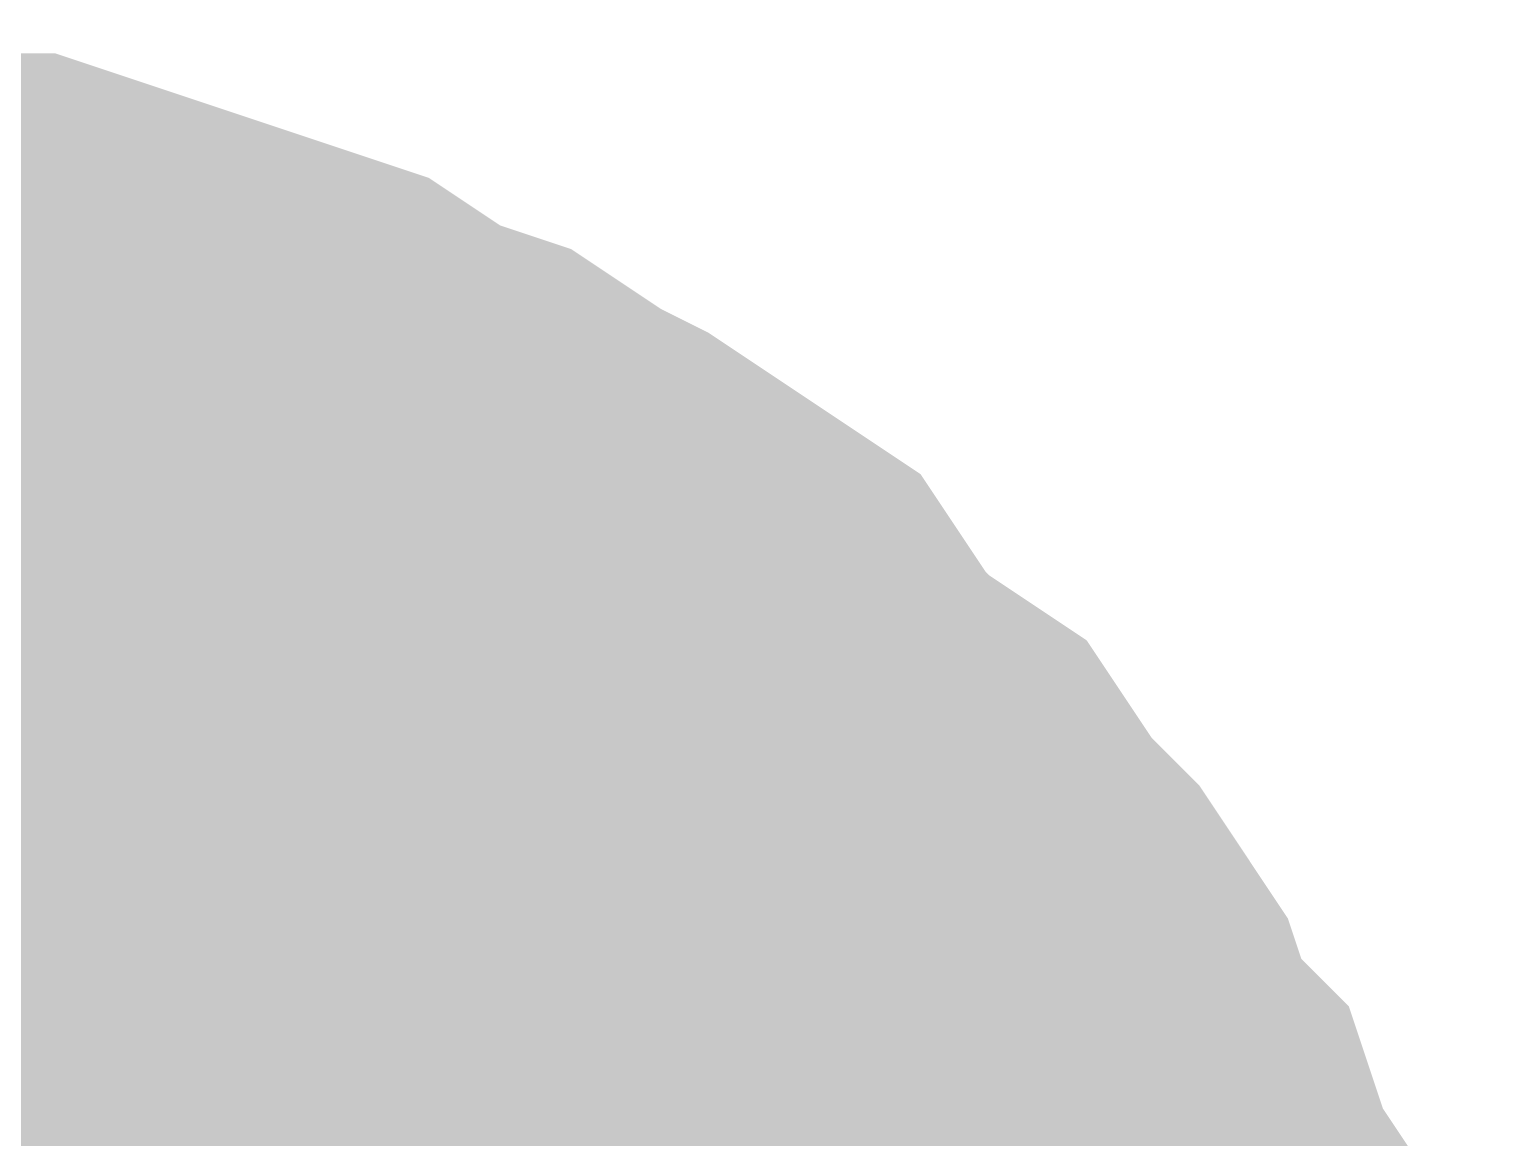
# Model space of a CAD drawing. Header units: inches. Extents: x 0 to 841, y 0 to 594.
# Drawn here: x 295.186 to 295.886, y 382.88 to 383.404 of the extents above; entities that cross this region are included whole.
import ezdxf

# ---------------------------------------------------------------- set-up
doc = ezdxf.new("R2010")
doc.units = ezdxf.units.IN
doc.layers.add('Sheet', color=255, linetype='Continuous')

msp = doc.modelspace()

# ---------------------------------------------------------------- linework, layer by layer
at = {"layer": 'Sheet'}
for points in [[(295.017, 383.25442, 0.29972, 0.29972, 0), (295.05068, 383.25442, 0.29972, 0.29972, 0), (295.0956, 383.25442, 0.29972, 0.29972, 0), (295.12929, 383.24319, 0.29972, 0.29972, 0), (295.1742, 383.24319, 0.29972, 0.29972, 0), (295.20789, 383.23197, 0.29972, 0.29972, 0), (295.24157, 383.22074, 0.29972, 0.29972, 0), (295.27526, 383.20951, 0.29972, 0.29972, 0), (295.30895, 383.19828, 0.29972, 0.29972, 0), (295.34263, 383.17582, 0.29972, 0.29972, 0), (295.37632, 383.16459, 0.29972, 0.29972, 0), (295.41001, 383.14213, 0.29972, 0.29972, 0), (295.43247, 383.1309, 0.29972, 0.29972, 0), (295.46615, 383.10844, 0.29972, 0.29972, 0), (295.49984, 383.08598, 0.29972, 0.29972, 0), (295.5223, 383.05229, 0.29972, 0.29972, 0), (295.54476, 383.02983, 0.29972, 0.29972, 0), (295.57844, 383.00737, 0.29972, 0.29972, 0), (295.6009, 382.97368, 0.29972, 0.29972, 0), (295.62336, 382.95123, 0.29972, 0.29972, 0), (295.64582, 382.91754, 0.29972, 0.29972, 0), (295.65704, 382.88385, 0.29972, 0.29972, 0), (295.6795, 382.86139, 0.29972, 0.29972, 0), (295.69073, 382.8277, 0.29972, 0.29972, 0), (295.71319, 382.79401, 0.29972, 0.29972, 0), (295.72442, 382.76032, 0.29972, 0.29972, 0), (295.73565, 382.7154, 0.29972, 0.29972, 0)], [(295.017, 383.25442, 0.29972, 0.29972, 0), (295.05068, 383.25442, 0.29972, 0.29972, 0), (295.0956, 383.25442, 0.29972, 0.29972, 0), (295.12929, 383.24319, 0.29972, 0.29972, 0), (295.1742, 383.24319, 0.29972, 0.29972, 0), (295.20789, 383.23197, 0.29972, 0.29972, 0), (295.24157, 383.22074, 0.29972, 0.29972, 0), (295.27526, 383.20951, 0.29972, 0.29972, 0), (295.30895, 383.19828, 0.29972, 0.29972, 0), (295.34263, 383.17582, 0.29972, 0.29972, 0), (295.37632, 383.16459, 0.29972, 0.29972, 0), (295.41001, 383.14213, 0.29972, 0.29972, 0), (295.43247, 383.1309, 0.29972, 0.29972, 0), (295.46615, 383.10844, 0.29972, 0.29972, 0), (295.49984, 383.08598, 0.29972, 0.29972, 0), (295.5223, 383.05229, 0.29972, 0.29972, 0), (295.54476, 383.02983, 0.29972, 0.29972, 0), (295.57844, 383.00737, 0.29972, 0.29972, 0), (295.6009, 382.97368, 0.29972, 0.29972, 0), (295.62336, 382.95123, 0.29972, 0.29972, 0), (295.64582, 382.91754, 0.29972, 0.29972, 0), (295.65704, 382.88385, 0.29972, 0.29972, 0), (295.6795, 382.86139, 0.29972, 0.29972, 0), (295.69073, 382.8277, 0.29972, 0.29972, 0), (295.71319, 382.79401, 0.29972, 0.29972, 0), (295.72442, 382.76032, 0.29972, 0.29972, 0), (295.73565, 382.7154, 0.29972, 0.29972, 0)], [(295.017, 383.25442, 0.29972, 0.29972, 0), (295.05068, 383.25442, 0.29972, 0.29972, 0), (295.0956, 383.25442, 0.29972, 0.29972, 0), (295.12929, 383.24319, 0.29972, 0.29972, 0), (295.1742, 383.24319, 0.29972, 0.29972, 0), (295.20789, 383.23197, 0.29972, 0.29972, 0), (295.24157, 383.22074, 0.29972, 0.29972, 0), (295.27526, 383.20951, 0.29972, 0.29972, 0), (295.30895, 383.19828, 0.29972, 0.29972, 0), (295.34263, 383.17582, 0.29972, 0.29972, 0), (295.37632, 383.16459, 0.29972, 0.29972, 0), (295.41001, 383.14213, 0.29972, 0.29972, 0), (295.43247, 383.1309, 0.29972, 0.29972, 0), (295.46615, 383.10844, 0.29972, 0.29972, 0), (295.49984, 383.08598, 0.29972, 0.29972, 0), (295.5223, 383.05229, 0.29972, 0.29972, 0), (295.54476, 383.02983, 0.29972, 0.29972, 0), (295.57844, 383.00737, 0.29972, 0.29972, 0), (295.6009, 382.97368, 0.29972, 0.29972, 0), (295.62336, 382.95123, 0.29972, 0.29972, 0), (295.64582, 382.91754, 0.29972, 0.29972, 0), (295.65704, 382.88385, 0.29972, 0.29972, 0), (295.6795, 382.86139, 0.29972, 0.29972, 0), (295.69073, 382.8277, 0.29972, 0.29972, 0), (295.71319, 382.79401, 0.29972, 0.29972, 0), (295.72442, 382.76032, 0.29972, 0.29972, 0), (295.73565, 382.7154, 0.29972, 0.29972, 0)], [(295.017, 383.25442, 0.29972, 0.29972, 0), (295.05068, 383.25442, 0.29972, 0.29972, 0), (295.0956, 383.25442, 0.29972, 0.29972, 0), (295.12929, 383.24319, 0.29972, 0.29972, 0), (295.1742, 383.24319, 0.29972, 0.29972, 0), (295.20789, 383.23197, 0.29972, 0.29972, 0), (295.24157, 383.22074, 0.29972, 0.29972, 0), (295.27526, 383.20951, 0.29972, 0.29972, 0), (295.30895, 383.19828, 0.29972, 0.29972, 0), (295.34263, 383.17582, 0.29972, 0.29972, 0), (295.37632, 383.16459, 0.29972, 0.29972, 0), (295.41001, 383.14213, 0.29972, 0.29972, 0), (295.43247, 383.1309, 0.29972, 0.29972, 0), (295.46615, 383.10844, 0.29972, 0.29972, 0), (295.49984, 383.08598, 0.29972, 0.29972, 0), (295.5223, 383.05229, 0.29972, 0.29972, 0), (295.54476, 383.02983, 0.29972, 0.29972, 0), (295.57844, 383.00737, 0.29972, 0.29972, 0), (295.6009, 382.97368, 0.29972, 0.29972, 0), (295.62336, 382.95123, 0.29972, 0.29972, 0), (295.64582, 382.91754, 0.29972, 0.29972, 0), (295.65704, 382.88385, 0.29972, 0.29972, 0), (295.6795, 382.86139, 0.29972, 0.29972, 0), (295.69073, 382.8277, 0.29972, 0.29972, 0), (295.71319, 382.79401, 0.29972, 0.29972, 0), (295.72442, 382.76032, 0.29972, 0.29972, 0), (295.73565, 382.7154, 0.29972, 0.29972, 0)], [(295.017, 383.25442, 0.29972, 0.29972, 0), (295.05068, 383.25442, 0.29972, 0.29972, 0), (295.0956, 383.25442, 0.29972, 0.29972, 0), (295.12929, 383.24319, 0.29972, 0.29972, 0), (295.1742, 383.24319, 0.29972, 0.29972, 0), (295.20789, 383.23197, 0.29972, 0.29972, 0), (295.24157, 383.22074, 0.29972, 0.29972, 0), (295.27526, 383.20951, 0.29972, 0.29972, 0), (295.30895, 383.19828, 0.29972, 0.29972, 0), (295.34263, 383.17582, 0.29972, 0.29972, 0), (295.37632, 383.16459, 0.29972, 0.29972, 0), (295.41001, 383.14213, 0.29972, 0.29972, 0), (295.43247, 383.1309, 0.29972, 0.29972, 0), (295.46615, 383.10844, 0.29972, 0.29972, 0), (295.49984, 383.08598, 0.29972, 0.29972, 0), (295.5223, 383.05229, 0.29972, 0.29972, 0), (295.54476, 383.02983, 0.29972, 0.29972, 0), (295.57844, 383.00737, 0.29972, 0.29972, 0), (295.6009, 382.97368, 0.29972, 0.29972, 0), (295.62336, 382.95123, 0.29972, 0.29972, 0), (295.64582, 382.91754, 0.29972, 0.29972, 0), (295.65704, 382.88385, 0.29972, 0.29972, 0), (295.6795, 382.86139, 0.29972, 0.29972, 0), (295.69073, 382.8277, 0.29972, 0.29972, 0), (295.71319, 382.79401, 0.29972, 0.29972, 0), (295.72442, 382.76032, 0.29972, 0.29972, 0), (295.73565, 382.7154, 0.29972, 0.29972, 0)], [(295.12929, 383.24319, 0.09906, 0.09906, 0), (295.1742, 383.24319, 0.09906, 0.09906, 0), (295.20789, 383.23197, 0.09906, 0.09906, 0), (295.24157, 383.22074, 0.09906, 0.09906, 0), (295.27526, 383.20951, 0.09906, 0.09906, 0), (295.30895, 383.19828, 0.09906, 0.09906, 0), (295.34263, 383.17582, 0.09906, 0.09906, 0), (295.37632, 383.16459, 0.09906, 0.09906, 0), (295.41001, 383.14213, 0.09906, 0.09906, 0), (295.43247, 383.1309, 0.09906, 0.09906, 0), (295.46615, 383.10844, 0.09906, 0.09906, 0), (295.49984, 383.08598, 0.09906, 0.09906, 0), (295.5223, 383.05229, 0.09906, 0.09906, 0), (295.54476, 383.02983, 0.09906, 0.09906, 0), (295.57844, 383.00737, 0.09906, 0.09906, 0), (295.6009, 382.97368, 0.09906, 0.09906, 0), (295.62336, 382.95123, 0.09906, 0.09906, 0), (295.64582, 382.91754, 0.09906, 0.09906, 0), (295.65704, 382.88385, 0.09906, 0.09906, 0), (295.6795, 382.86139, 0.09906, 0.09906, 0), (295.69073, 382.8277, 0.09906, 0.09906, 0)], [(295.12929, 383.24319, 0.09906, 0.09906, 0), (295.1742, 383.24319, 0.09906, 0.09906, 0), (295.20789, 383.23197, 0.09906, 0.09906, 0), (295.24157, 383.22074, 0.09906, 0.09906, 0), (295.27526, 383.20951, 0.09906, 0.09906, 0), (295.30895, 383.19828, 0.09906, 0.09906, 0), (295.34263, 383.17582, 0.09906, 0.09906, 0), (295.37632, 383.16459, 0.09906, 0.09906, 0), (295.41001, 383.14213, 0.09906, 0.09906, 0), (295.43247, 383.1309, 0.09906, 0.09906, 0), (295.46615, 383.10844, 0.09906, 0.09906, 0), (295.49984, 383.08598, 0.09906, 0.09906, 0), (295.5223, 383.05229, 0.09906, 0.09906, 0), (295.54476, 383.02983, 0.09906, 0.09906, 0), (295.57844, 383.00737, 0.09906, 0.09906, 0), (295.6009, 382.97368, 0.09906, 0.09906, 0), (295.62336, 382.95123, 0.09906, 0.09906, 0), (295.64582, 382.91754, 0.09906, 0.09906, 0), (295.65704, 382.88385, 0.09906, 0.09906, 0), (295.6795, 382.86139, 0.09906, 0.09906, 0), (295.69073, 382.8277, 0.09906, 0.09906, 0)], [(295.12929, 383.24319, 0.09906, 0.09906, 0), (295.1742, 383.24319, 0.09906, 0.09906, 0), (295.20789, 383.23197, 0.09906, 0.09906, 0), (295.24157, 383.22074, 0.09906, 0.09906, 0), (295.27526, 383.20951, 0.09906, 0.09906, 0), (295.30895, 383.19828, 0.09906, 0.09906, 0), (295.34263, 383.17582, 0.09906, 0.09906, 0), (295.37632, 383.16459, 0.09906, 0.09906, 0), (295.41001, 383.14213, 0.09906, 0.09906, 0), (295.43247, 383.1309, 0.09906, 0.09906, 0), (295.46615, 383.10844, 0.09906, 0.09906, 0), (295.49984, 383.08598, 0.09906, 0.09906, 0), (295.5223, 383.05229, 0.09906, 0.09906, 0), (295.54476, 383.02983, 0.09906, 0.09906, 0), (295.57844, 383.00737, 0.09906, 0.09906, 0), (295.6009, 382.97368, 0.09906, 0.09906, 0), (295.62336, 382.95123, 0.09906, 0.09906, 0), (295.64582, 382.91754, 0.09906, 0.09906, 0), (295.65704, 382.88385, 0.09906, 0.09906, 0), (295.6795, 382.86139, 0.09906, 0.09906, 0), (295.69073, 382.8277, 0.09906, 0.09906, 0)], [(295.12929, 383.24319, 0.09906, 0.09906, 0), (295.1742, 383.24319, 0.09906, 0.09906, 0), (295.20789, 383.23197, 0.09906, 0.09906, 0), (295.24157, 383.22074, 0.09906, 0.09906, 0), (295.27526, 383.20951, 0.09906, 0.09906, 0), (295.30895, 383.19828, 0.09906, 0.09906, 0), (295.34263, 383.17582, 0.09906, 0.09906, 0), (295.37632, 383.16459, 0.09906, 0.09906, 0), (295.41001, 383.14213, 0.09906, 0.09906, 0), (295.43247, 383.1309, 0.09906, 0.09906, 0), (295.46615, 383.10844, 0.09906, 0.09906, 0), (295.49984, 383.08598, 0.09906, 0.09906, 0), (295.5223, 383.05229, 0.09906, 0.09906, 0), (295.54476, 383.02983, 0.09906, 0.09906, 0), (295.57844, 383.00737, 0.09906, 0.09906, 0), (295.6009, 382.97368, 0.09906, 0.09906, 0), (295.62336, 382.95123, 0.09906, 0.09906, 0), (295.64582, 382.91754, 0.09906, 0.09906, 0), (295.65704, 382.88385, 0.09906, 0.09906, 0), (295.6795, 382.86139, 0.09906, 0.09906, 0), (295.69073, 382.8277, 0.09906, 0.09906, 0)], [(295.12929, 383.24319, 0.09906, 0.09906, 0), (295.1742, 383.24319, 0.09906, 0.09906, 0), (295.20789, 383.23197, 0.09906, 0.09906, 0), (295.24157, 383.22074, 0.09906, 0.09906, 0), (295.27526, 383.20951, 0.09906, 0.09906, 0), (295.30895, 383.19828, 0.09906, 0.09906, 0), (295.34263, 383.17582, 0.09906, 0.09906, 0), (295.37632, 383.16459, 0.09906, 0.09906, 0), (295.41001, 383.14213, 0.09906, 0.09906, 0), (295.43247, 383.1309, 0.09906, 0.09906, 0), (295.46615, 383.10844, 0.09906, 0.09906, 0), (295.49984, 383.08598, 0.09906, 0.09906, 0), (295.5223, 383.05229, 0.09906, 0.09906, 0), (295.54476, 383.02983, 0.09906, 0.09906, 0), (295.57844, 383.00737, 0.09906, 0.09906, 0), (295.6009, 382.97368, 0.09906, 0.09906, 0), (295.62336, 382.95123, 0.09906, 0.09906, 0), (295.64582, 382.91754, 0.09906, 0.09906, 0), (295.65704, 382.88385, 0.09906, 0.09906, 0), (295.6795, 382.86139, 0.09906, 0.09906, 0), (295.69073, 382.8277, 0.09906, 0.09906, 0)], [(295.017, 383.00737, 0.29972, 0.29972, 0), (295.03945, 383.00737, 0.29972, 0.29972, 0), (295.07314, 383.00737, 0.29972, 0.29972, 0), (295.0956, 382.99614, 0.29972, 0.29972, 0), (295.11806, 382.99614, 0.29972, 0.29972, 0), (295.14051, 382.99614, 0.29972, 0.29972, 0), (295.16297, 382.98491, 0.29972, 0.29972, 0), (295.19666, 382.97368, 0.29972, 0.29972, 0), (295.21912, 382.96246, 0.29972, 0.29972, 0), (295.24157, 382.95123, 0.29972, 0.29972, 0), (295.26403, 382.94, 0.29972, 0.29972, 0), (295.27526, 382.92877, 0.29972, 0.29972, 0), (295.29772, 382.91754, 0.29972, 0.29972, 0), (295.32018, 382.90631, 0.29972, 0.29972, 0), (295.34263, 382.88385, 0.29972, 0.29972, 0), (295.35386, 382.87262, 0.29972, 0.29972, 0), (295.37632, 382.85016, 0.29972, 0.29972, 0), (295.38755, 382.83893, 0.29972, 0.29972, 0), (295.41001, 382.81647, 0.29972, 0.29972, 0), (295.42124, 382.79401, 0.29972, 0.29972, 0), (295.43247, 382.78278, 0.29972, 0.29972, 0), (295.45492, 382.76032, 0.29972, 0.29972, 0), (295.46615, 382.73786, 0.29972, 0.29972, 0), (295.47738, 382.7154, 0.29972, 0.29972, 0)], [(295.017, 383.00737, 0.29972, 0.29972, 0), (295.03945, 383.00737, 0.29972, 0.29972, 0), (295.07314, 383.00737, 0.29972, 0.29972, 0), (295.0956, 382.99614, 0.29972, 0.29972, 0), (295.11806, 382.99614, 0.29972, 0.29972, 0), (295.14051, 382.99614, 0.29972, 0.29972, 0), (295.16297, 382.98491, 0.29972, 0.29972, 0), (295.19666, 382.97368, 0.29972, 0.29972, 0), (295.21912, 382.96246, 0.29972, 0.29972, 0), (295.24157, 382.95123, 0.29972, 0.29972, 0), (295.26403, 382.94, 0.29972, 0.29972, 0), (295.27526, 382.92877, 0.29972, 0.29972, 0), (295.29772, 382.91754, 0.29972, 0.29972, 0), (295.32018, 382.90631, 0.29972, 0.29972, 0), (295.34263, 382.88385, 0.29972, 0.29972, 0), (295.35386, 382.87262, 0.29972, 0.29972, 0), (295.37632, 382.85016, 0.29972, 0.29972, 0), (295.38755, 382.83893, 0.29972, 0.29972, 0), (295.41001, 382.81647, 0.29972, 0.29972, 0), (295.42124, 382.79401, 0.29972, 0.29972, 0), (295.43247, 382.78278, 0.29972, 0.29972, 0), (295.45492, 382.76032, 0.29972, 0.29972, 0), (295.46615, 382.73786, 0.29972, 0.29972, 0), (295.47738, 382.7154, 0.29972, 0.29972, 0)], [(295.017, 383.00737, 0.29972, 0.29972, 0), (295.03945, 383.00737, 0.29972, 0.29972, 0), (295.07314, 383.00737, 0.29972, 0.29972, 0), (295.0956, 382.99614, 0.29972, 0.29972, 0), (295.11806, 382.99614, 0.29972, 0.29972, 0), (295.14051, 382.99614, 0.29972, 0.29972, 0), (295.16297, 382.98491, 0.29972, 0.29972, 0), (295.19666, 382.97368, 0.29972, 0.29972, 0), (295.21912, 382.96246, 0.29972, 0.29972, 0), (295.24157, 382.95123, 0.29972, 0.29972, 0), (295.26403, 382.94, 0.29972, 0.29972, 0), (295.27526, 382.92877, 0.29972, 0.29972, 0), (295.29772, 382.91754, 0.29972, 0.29972, 0), (295.32018, 382.90631, 0.29972, 0.29972, 0), (295.34263, 382.88385, 0.29972, 0.29972, 0), (295.35386, 382.87262, 0.29972, 0.29972, 0), (295.37632, 382.85016, 0.29972, 0.29972, 0), (295.38755, 382.83893, 0.29972, 0.29972, 0), (295.41001, 382.81647, 0.29972, 0.29972, 0), (295.42124, 382.79401, 0.29972, 0.29972, 0), (295.43247, 382.78278, 0.29972, 0.29972, 0), (295.45492, 382.76032, 0.29972, 0.29972, 0), (295.46615, 382.73786, 0.29972, 0.29972, 0), (295.47738, 382.7154, 0.29972, 0.29972, 0)], [(295.11806, 382.99614, 0.09906, 0.09906, 0), (295.14051, 382.99614, 0.09906, 0.09906, 0), (295.16297, 382.98491, 0.09906, 0.09906, 0), (295.19666, 382.97368, 0.09906, 0.09906, 0), (295.21912, 382.96246, 0.09906, 0.09906, 0), (295.24157, 382.95123, 0.09906, 0.09906, 0), (295.26403, 382.94, 0.09906, 0.09906, 0), (295.27526, 382.92877, 0.09906, 0.09906, 0), (295.29772, 382.91754, 0.09906, 0.09906, 0), (295.32018, 382.90631, 0.09906, 0.09906, 0), (295.34263, 382.88385, 0.09906, 0.09906, 0), (295.35386, 382.87262, 0.09906, 0.09906, 0), (295.37632, 382.85016, 0.09906, 0.09906, 0), (295.38755, 382.83893, 0.09906, 0.09906, 0), (295.41001, 382.81647, 0.09906, 0.09906, 0)], [(295.11806, 382.99614, 0.09906, 0.09906, 0), (295.14051, 382.99614, 0.09906, 0.09906, 0), (295.16297, 382.98491, 0.09906, 0.09906, 0), (295.19666, 382.97368, 0.09906, 0.09906, 0), (295.21912, 382.96246, 0.09906, 0.09906, 0), (295.24157, 382.95123, 0.09906, 0.09906, 0), (295.26403, 382.94, 0.09906, 0.09906, 0), (295.27526, 382.92877, 0.09906, 0.09906, 0), (295.29772, 382.91754, 0.09906, 0.09906, 0), (295.32018, 382.90631, 0.09906, 0.09906, 0), (295.34263, 382.88385, 0.09906, 0.09906, 0), (295.35386, 382.87262, 0.09906, 0.09906, 0), (295.37632, 382.85016, 0.09906, 0.09906, 0), (295.38755, 382.83893, 0.09906, 0.09906, 0), (295.41001, 382.81647, 0.09906, 0.09906, 0)], [(295.11806, 382.99614, 0.09906, 0.09906, 0), (295.14051, 382.99614, 0.09906, 0.09906, 0), (295.16297, 382.98491, 0.09906, 0.09906, 0), (295.19666, 382.97368, 0.09906, 0.09906, 0), (295.21912, 382.96246, 0.09906, 0.09906, 0), (295.24157, 382.95123, 0.09906, 0.09906, 0), (295.26403, 382.94, 0.09906, 0.09906, 0), (295.27526, 382.92877, 0.09906, 0.09906, 0), (295.29772, 382.91754, 0.09906, 0.09906, 0), (295.32018, 382.90631, 0.09906, 0.09906, 0), (295.34263, 382.88385, 0.09906, 0.09906, 0), (295.35386, 382.87262, 0.09906, 0.09906, 0), (295.37632, 382.85016, 0.09906, 0.09906, 0), (295.38755, 382.83893, 0.09906, 0.09906, 0), (295.41001, 382.81647, 0.09906, 0.09906, 0)]]:
    msp.add_lwpolyline(points, format="xyseb", dxfattribs=at)
msp.add_lwpolyline([(294.74601, 382.50001, 0.508, 0.508, 1), (295.25401, 382.50001, 0.508, 0.508, 1)], format="xyseb", close=True, dxfattribs=at)

doc.saveas('drawing.dxf')
